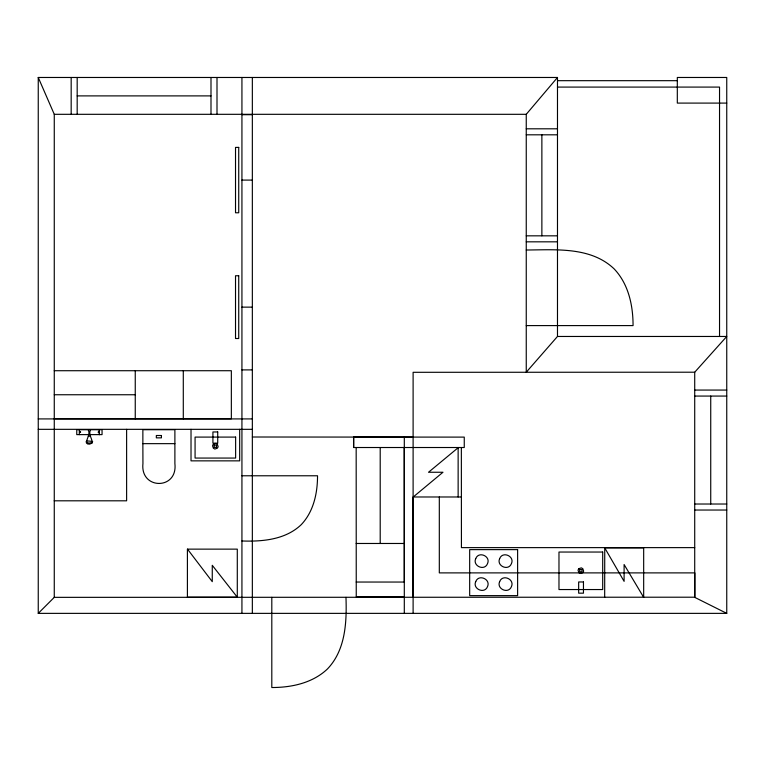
<?xml version="1.0" encoding="UTF-8"?>
<svg xmlns="http://www.w3.org/2000/svg" width="765" height="765" viewBox="0 0 765 765"><rect width="100%" height="100%" fill="white"/><g stroke="black" fill="none" stroke-linecap="round" stroke-linejoin="round"><path stroke-width="1.15" d="M353.64 447.515L353.64 437.073L464.259 437.111L464.259 447.515L353.64 447.515L353.64 437.111M413.11 613.367L413.11 372.306L694.716 372.211L726.75 336.466L557.484 336.466L526.253 372.211L526.253 114.31L557.484 77.475L38.25 77.475L38.25 613.367L726.75 613.367L726.75 77.475L677.312 77.475L677.312 103.093L726.75 103.093M413.11 597.35L413.243 496.982L442.973 472.254L428.524 472.254L458.378 447.525M38.25 613.367L54.267 597.35L694.85 597.207L694.85 572.889L439.311 572.889L439.311 496.982M557.484 80.679L677.312 80.679M557.484 87.086L719.54 87.086L719.54 336.466M77.179 95.893L210.997 95.893M38.25 77.475L54.267 114.31L526.253 114.31M241.931 114.693L252.345 114.693M526.253 128.807L557.484 128.807M526.253 134.812L557.484 134.812M241.931 180.091L252.345 180.091M526.253 235.83L557.484 235.83M526.253 241.826L557.484 241.826M526.253 250.012C555.878 249.849 590.81 246.579 614.161 268.907C628.495 283.978 633.066 305.378 633.066 325.594L526.253 325.594M241.931 307.138L252.345 307.138M241.931 369.897L252.345 369.897M54.267 370.719L231.346 370.719L231.346 418.771L54.267 418.771M694.716 390.064L726.75 390.064M54.267 394.75L135.252 394.75M694.716 396.069L726.75 396.069M38.25 418.914L252.345 418.914M38.25 429.328L252.345 429.328M88.281 434.616L76.758 434.616L76.758 429.729L102.061 429.729L102.061 434.616L90.452 434.616M88.281 436.136L90.452 436.136M142.864 443.652L142.94 463.609C140.1 489.935 177.958 490.155 174.889 463.609L174.889 429.71L142.864 429.71L142.864 443.652L174.889 443.652M241.931 475.782L317.532 475.773C317.542 493.205 313.583 511.661 301.238 524.666C285.527 539.669 262.605 541.725 241.931 540.97M461.429 496.982L413.196 496.982L413.243 597.236M54.2 500.807L126.617 500.807L126.617 429.328M694.716 504.02L726.75 504.02M694.716 510.035L726.75 510.035M356.174 543.475L404.226 543.475M694.716 547.625L461.429 547.625L461.352 447.525M604.675 547.893L643.671 547.893L643.671 597.35L624.106 564.541L624.106 581.352L604.732 547.893L604.675 597.35M356.174 582.041L404.303 582.05L404.226 447.525M404.303 596.834L356.251 596.834L356.174 447.525M237.293 597.188L187.406 597.188L187.406 549.136L237.293 549.136L237.293 597.188L212.268 565.316L212.268 581.649L187.492 549.136M252.345 437.006L413.043 437.111M726.75 613.367L694.716 597.35L694.716 372.211M710.733 396.069L710.733 504.02M557.484 77.475L557.484 336.466M541.869 134.812L541.869 235.83M458.139 447.525L458.139 496.982M404.303 437.111L404.303 613.367M380.205 447.525L380.205 543.475M345.971 597.35C346.841 622.117 345.598 650.02 327.43 668.983C312.636 683.04 291.647 687.544 271.805 687.525L271.805 597.35M252.345 77.475L252.345 613.367M241.931 77.475L241.931 613.367M239.674 429.328L239.674 460.855L191.02 460.855L191.02 429.328M217.002 77.475L217.002 114.31M210.997 77.475L210.997 114.31M183.294 370.719L183.294 418.771M135.252 370.719L135.252 418.771M99.412 429.729L99.412 434.616M99.335 429.729L99.335 434.616M90.452 429.729C88.138 434.721 92.422 438.766 92.326 442.992L89.639 444.14L87.679 443.987L86.397 442.992C86.302 438.775 90.605 434.721 88.281 429.729M79.311 429.729L79.311 434.616M77.179 77.475L77.179 114.31M71.174 77.475L71.174 114.31M54.267 114.31L54.267 597.35M475.725 558.613C472.321 565.909 484.541 571.465 487.534 563.604C490.948 556.308 478.718 550.762 475.725 558.613M475.725 581.601C472.321 588.897 484.541 594.453 487.534 586.592C490.948 579.296 478.718 573.75 475.725 581.601M499.65 581.601C496.236 588.897 508.457 594.453 511.45 586.592C514.864 579.296 502.643 573.75 499.65 581.601M499.65 558.613C496.236 565.909 508.457 571.465 511.45 563.604C514.864 556.308 502.643 550.762 499.65 558.613M579.698 569.523L579.698 571.79L581.964 571.79L581.964 569.523L579.698 569.523M213.368 444.264L212.546 445.746L213.368 448.223L214.85 449.045L217.327 448.223L218.149 446.741L217.327 444.264L215.845 443.442L213.368 444.264M214.219 445.115L214.219 447.382L216.485 447.382L216.485 445.115L214.219 445.115M578.847 568.672L578.034 570.164L578.847 572.641L580.339 573.463L582.815 572.641L583.638 571.159L582.815 568.672L581.323 567.86L578.847 568.672M92.603 441.577C89.094 445.89 80.038 439.1 92.603 441.577M80.516 431.728C77.963 431.785 81.08 433.526 80.516 431.728M99.335 432.215C97.719 433.468 97.777 430.858 99.335 432.215M238.728 147.396L235.524 147.396L235.524 212.775L238.728 212.775L238.728 147.396M238.728 275.754L235.524 275.754L235.524 338.512L238.728 338.512L238.728 275.754M217.719 431.957L212.919 431.957L212.919 443.165L217.719 443.165L217.719 431.957M161.425 435.505L156.337 435.505L156.337 437.857L161.425 437.857L161.425 435.505M235.63 437.092L195.075 437.092L195.075 458.063L235.63 458.063L235.63 437.092M517.618 549.624L469.672 549.624L469.672 595.629L517.618 595.629L517.618 549.624M602.696 552.043L558.976 552.043L558.976 589.547L602.696 589.547L602.696 552.043M583.456 581.964L578.656 581.964L578.656 593.171L583.456 593.171L583.456 581.964"/></g></svg>
